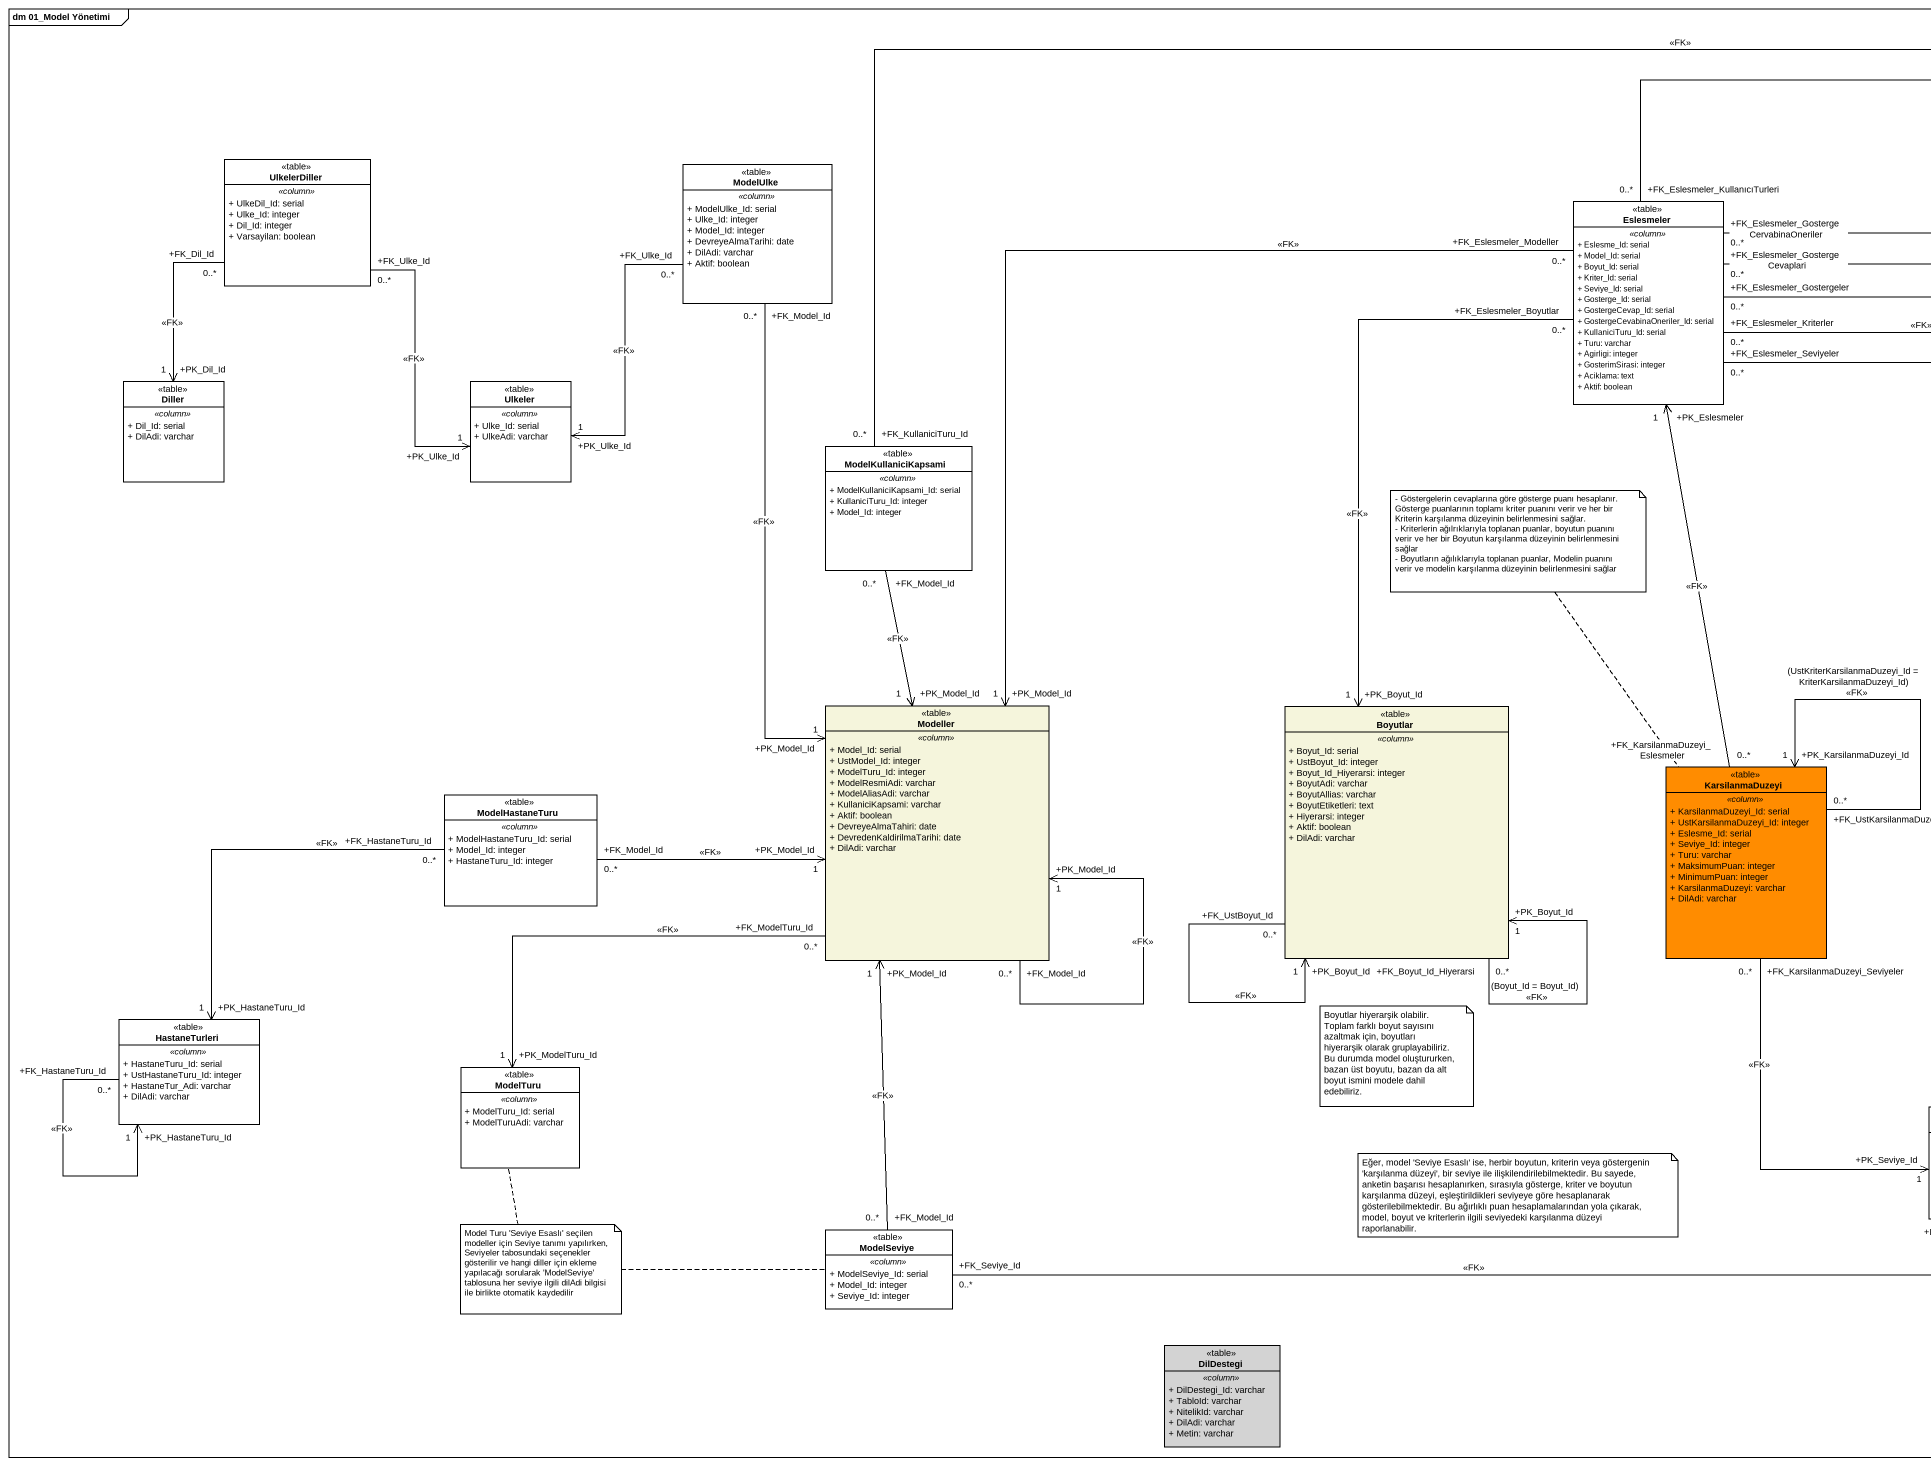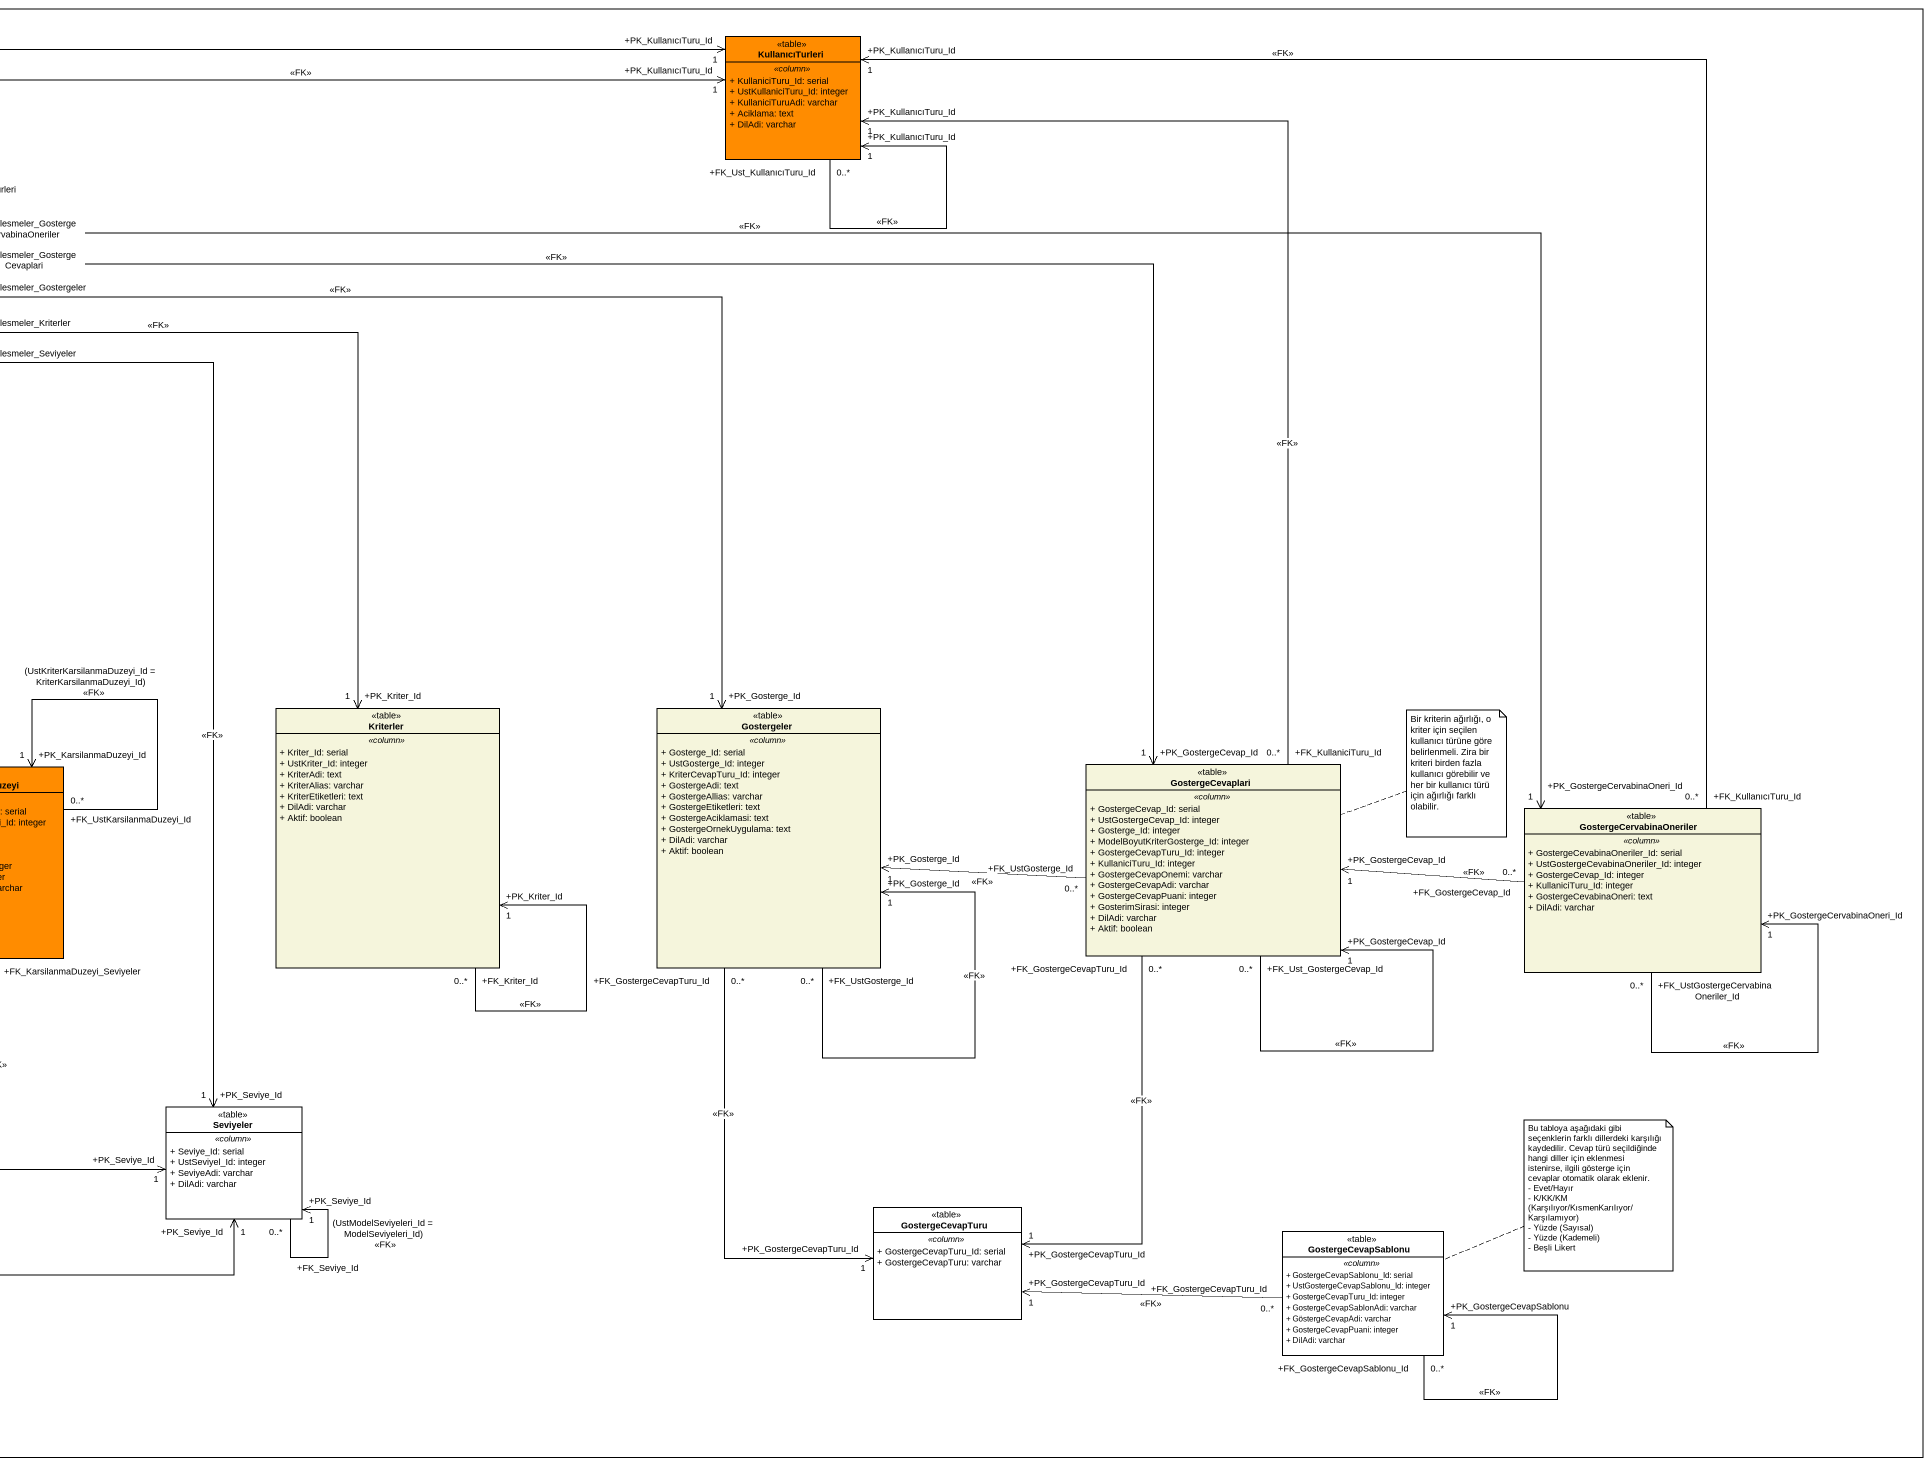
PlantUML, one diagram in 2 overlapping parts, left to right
@startuml
mainframe dm 01_Model Yönetimi
hide circle
hide empty members
skinparam classAttributeIconSize 0
class KullanıcıTurleri <<table>> #FF8C00 {
  .. <<column>> ..
  + KullaniciTuru_Id: serial
  + UstKullaniciTuru_Id: integer
  + KullaniciTuruAdi: varchar
  + Aciklama: text
  + DilAdi: varchar
}
class UlkelerDiller <<table>> {
  .. <<column>> ..
  + UlkeDil_Id: serial
  + Ulke_Id: integer
  + Dil_Id: integer
  + Varsayilan: boolean
}
class ModelUlke <<table>> {
  .. <<column>> ..
  + ModelUlke_Id: serial
  + Ulke_Id: integer
  + Model_Id: integer
  + DevreyeAlmaTarihi: date
  + DilAdi: varchar
  + Aktif: boolean
}
class Eslesmeler <<table>> {
  .. <<column>> ..
  + Eslesme_Id: serial
  + Model_Id: serial
  + Boyut_Id: serial
  + Kriter_Id: serial
  + Seviye_Id: serial
  + Gosterge_Id: serial
  + GostergeCevap_Id: serial
  + GostergeCevabinaOneriler_Id: serial
  + KullaniciTuru_Id: serial
  + Turu: varchar
  + Agirligi: integer
  + GosterimSirasi: integer
  + Aciklama: text
  + Aktif: boolean
}
class Diller <<table>> {
  .. <<column>> ..
  + Dil_Id: serial
  + DilAdi: varchar
}
class Ulkeler <<table>> {
  .. <<column>> ..
  + Ulke_Id: serial
  + UlkeAdi: varchar
}
class ModelKullaniciKapsami <<table>> {
  .. <<column>> ..
  + ModelKullaniciKapsami_Id: serial
  + KullaniciTuru_Id: integer
  + Model_Id: integer
}
class Modeller <<table>> #F5F5DC {
  .. <<column>> ..
  + Model_Id: serial
  + UstModel_Id: integer
  + ModelTuru_Id: integer
  + ModelResmiAdi: varchar
  + ModelAliasAdi: varchar
  + KullaniciKapsami: varchar
  + Aktif: boolean
  + DevreyeAlmaTahiri: date
  + DevredenKaldirilmaTarihi: date
  + DilAdi: varchar
}
class Boyutlar <<table>> #F5F5DC {
  .. <<column>> ..
  + Boyut_Id: serial
  + UstBoyut_Id: integer
  + Boyut_Id_Hiyerarsi: integer
  + BoyutAdi: varchar
  + BoyutAllias: varchar
  + BoyutEtiketleri: text
  + Hiyerarsi: integer
  + Aktif: boolean
  + DilAdi: varchar
}
class Kriterler <<table>> #F5F5DC {
  .. <<column>> ..
  + Kriter_Id: serial
  + UstKriter_Id: integer
  + KriterAdi: text
  + KriterAlias: varchar
  + KriterEtiketleri: text
  + DilAdi: varchar
  + Aktif: boolean
}
class Gostergeler <<table>> #F5F5DC {
  .. <<column>> ..
  + Gosterge_Id: serial
  + UstGosterge_Id: integer
  + KriterCevapTuru_Id: integer
  + GostergeAdi: text
  + GostergeAllias: varchar
  + GostergeEtiketleri: text
  + GostergeAciklamasi: text
  + GostergeOrnekUygulama: text
  + DilAdi: varchar
  + Aktif: boolean
}
class KarsilanmaDuzeyi <<table>> #FF8C00 {
  .. <<column>> ..
  + KarsilanmaDuzeyi_Id: serial
  + UstKarsilanmaDuzeyi_Id: integer
  + Eslesme_Id: serial
  + Seviye_Id: integer
  + Turu: varchar
  + MaksimumPuan: integer
  + MinimumPuan: integer
  + KarsilanmaDuzeyi: varchar
  + DilAdi: varchar
}
class GostergeCevaplari <<table>> #F5F5DC {
  .. <<column>> ..
  + GostergeCevap_Id: serial
  + UstGostergeCevap_Id: integer
  + Gosterge_Id: integer
  + ModelBoyutKriterGosterge_Id: integer
  + GostergeCevapTuru_Id: integer
  + KullaniciTuru_Id: integer
  + GostergeCevapOnemi: varchar
  + GostergeCevapAdi: varchar
  + GostergeCevapPuani: integer
  + GosterimSirasi: integer
  + DilAdi: varchar
  + Aktif: boolean
}
class ModelHastaneTuru <<table>> {
  .. <<column>> ..
  + ModelHastaneTuru_Id: serial
  + Model_Id: integer
  + HastaneTuru_Id: integer
}
class GostergeCervabinaOneriler <<table>> #F5F5DC {
  .. <<column>> ..
  + GostergeCevabinaOneriler_Id: serial
  + UstGostergeCevabinaOneriler_Id: integer
  + GostergeCevap_Id: integer
  + KullaniciTuru_Id: integer
  + GostergeCevabinaOneri: text
  + DilAdi: varchar
}
class HastaneTurleri <<table>> {
  .. <<column>> ..
  + HastaneTuru_Id: serial
  + UstHastaneTuru_Id: integer
  + HastaneTur_Adi: varchar
  + DilAdi: varchar
}
class ModelTuru <<table>> {
  .. <<column>> ..
  + ModelTuru_Id: serial
  + ModelTuruAdi: varchar
}
class Seviyeler <<table>> {
  .. <<column>> ..
  + Seviye_Id: serial
  + UstSeviyel_Id: integer
  + SeviyeAdi: varchar
  + DilAdi: varchar
}
class GostergeCevapTuru <<table>> {
  .. <<column>> ..
  + GostergeCevapTuru_Id: serial
  + GostergeCevapTuru: varchar
}
class ModelSeviye <<table>> {
  .. <<column>> ..
  + ModelSeviye_Id: serial
  + Model_Id: integer
  + Seviye_Id: integer
}
class GostergeCevapSablonu <<table>> {
  .. <<column>> ..
  + GostergeCevapSablonu_Id: serial
  + UstGostergeCevapSablonu_Id: integer
  + GostergeCevapTuru_Id: integer
  + GostergeCevapSablonAdi: varchar
  + GöstergeCevapAdi: varchar
  + GostergeCevapPuani: integer
  + DilAdi: varchar
}
class DilDestegi <<table>> #D3D3D3 {
  .. <<column>> ..
  + DilDestegi_Id: varchar
  + TabloId: varchar
  + NitelikId: varchar
  + DilAdi: varchar
  + Metin: varchar
}
KullanıcıTurleri "+FK_Ust_KullanıcıTuru_Id\n0..*" --> "+PK_KullanıcıTuru_Id\n1" KullanıcıTurleri : <<FK>>
UlkelerDiller "+FK_Dil_Id\n0..*" --> "+PK_Dil_Id\n1" Diller : <<FK>>
UlkelerDiller "+FK_Ulke_Id\n0..*" --> "+PK_Ulke_Id\n1" Ulkeler : <<FK>>
ModelUlke "+FK_Ulke_Id\n0..*" --> "+PK_Ulke_Id\n1" Ulkeler : <<FK>>
ModelUlke "+FK_Model_Id\n0..*" --> "+PK_Model_Id\n1" Modeller : <<FK>>
Eslesmeler "+FK_Eslesmeler_KullanıcıTurleri\n0..*" -right-> "+PK_KullanıcıTuru_Id\n1" KullanıcıTurleri : <<FK>>
Eslesmeler "+FK_Eslesmeler_Modeller\n0..*" --> "+PK_Model_Id\n1" Modeller : <<FK>>
Eslesmeler "+FK_Eslesmeler_Boyutlar\n0..*" --> "+PK_Boyut_Id\n1" Boyutlar : <<FK>>
Eslesmeler "+FK_Eslesmeler_Kriterler\n0..*" --> "+PK_Kriter_Id\n1" Kriterler : <<FK>>
Eslesmeler "+FK_Eslesmeler_Gostergeler\n0..*" --> "+PK_Gosterge_Id\n1" Gostergeler : <<FK>>
Eslesmeler "+FK_Eslesmeler_GostergeCevaplari\n0..*" -right-> "+PK_GostergeCevap_Id\n1" GostergeCevaplari : <<FK>>
Eslesmeler "+FK_Eslesmeler_GostergeCervabinaOneriler\n0..*" -right-> "+PK_GostergeCervabinaOneri_Id\n1" GostergeCervabinaOneriler : <<FK>>
Eslesmeler "+FK_Eslesmeler_Seviyeler\n0..*" --> "+PK_Seviye_Id\n1" Seviyeler : <<FK>>
ModelKullaniciKapsami "+FK_KullaniciTuru_Id\n0..*" -right-> "+PK_KullanıcıTuru_Id\n1" KullanıcıTurleri : <<FK>>
ModelKullaniciKapsami "+FK_Model_Id\n0..*" --> "+PK_Model_Id\n1" Modeller : <<FK>>
Modeller "+FK_Model_Id\n0..*" --> "+PK_Model_Id\n1" Modeller : <<FK>>
Modeller "+FK_ModelTuru_Id\n0..*" --> "+PK_ModelTuru_Id\n1" ModelTuru : <<FK>>
Boyutlar "+FK_Boyut_Id_Hiyerarsi\n0..*" --> "+PK_Boyut_Id\n1" Boyutlar : (Boyut_Id = Boyut_Id)\n<<FK>>
Boyutlar "+FK_UstBoyut_Id\n0..*" --> "+PK_Boyut_Id\n1" Boyutlar : <<FK>>
Kriterler "+FK_Kriter_Id\n0..*" --> "+PK_Kriter_Id\n1" Kriterler : <<FK>>
Gostergeler "+FK_UstGosterge_Id\n0..*" --> "+PK_Gosterge_Id\n1" Gostergeler : <<FK>>
Gostergeler "+FK_GostergeCevapTuru_Id\n0..*" --> "+PK_GostergeCevapTuru_Id\n1" GostergeCevapTuru : <<FK>>
KarsilanmaDuzeyi "+FK_KarsilanmaDuzeyi_Eslesmeler\n0..*" -up-> "+PK_Eslesmeler\n1" Eslesmeler : <<FK>>
KarsilanmaDuzeyi "+FK_UstKarsilanmaDuzeyi_Id\n0..*" --> "+PK_KarsilanmaDuzeyi_Id\n1" KarsilanmaDuzeyi : (UstKriterKarsilanmaDuzeyi_Id = KriterKarsilanmaDuzeyi_Id)\n<<FK>>
KarsilanmaDuzeyi "+FK_KarsilanmaDuzeyi_Seviyeler\n0..*" --> "+PK_Seviye_Id\n1" Seviyeler : <<FK>>
GostergeCevaplari "+FK_KullaniciTuru_Id\n0..*" -up-> "+PK_KullanıcıTuru_Id\n1" KullanıcıTurleri : <<FK>>
GostergeCevaplari "+FK_UstGosterge_Id\n0..*" -left-> "+PK_Gosterge_Id\n1" Gostergeler : <<FK>>
GostergeCevaplari "+FK_Ust_GostergeCevap_Id\n0..*" --> "+PK_GostergeCevap_Id\n1" GostergeCevaplari : <<FK>>
GostergeCevaplari "+FK_GostergeCevapTuru_Id\n0..*" --> "+PK_GostergeCevapTuru_Id\n1" GostergeCevapTuru : <<FK>>
ModelHastaneTuru "+FK_Model_Id\n0..*" -right-> "+PK_Model_Id\n1" Modeller : <<FK>>
ModelHastaneTuru "+FK_HastaneTuru_Id\n0..*" --> "+PK_HastaneTuru_Id\n1" HastaneTurleri : <<FK>>
GostergeCervabinaOneriler "+FK_KullanıcıTuru_Id\n0..*" -up-> "+PK_KullanıcıTuru_Id\n1" KullanıcıTurleri : <<FK>>
GostergeCervabinaOneriler "+FK_GostergeCevap_Id\n0..*" -left-> "+PK_GostergeCevap_Id\n1" GostergeCevaplari : <<FK>>
GostergeCervabinaOneriler "+FK_UstGostergeCervabinaOneriler_Id\n0..*" --> "+PK_GostergeCervabinaOneri_Id\n1" GostergeCervabinaOneriler : <<FK>>
HastaneTurleri "+FK_HastaneTuru_Id\n0..*" --> "+PK_HastaneTuru_Id\n1" HastaneTurleri : <<FK>>
Seviyeler "+FK_Seviye_Id\n0..*" --> "+PK_Seviye_Id\n1" Seviyeler : (UstModelSeviyeleri_Id = ModelSeviyeleri_Id)\n<<FK>>
ModelSeviye "+FK_Model_Id\n0..*" -up-> "+PK_Model_Id\n1" Modeller : <<FK>>
ModelSeviye "+FK_Seviye_Id\n0..*" -right-> "+PK_Seviye_Id\n1" Seviyeler : <<FK>>
GostergeCevapSablonu "+FK_GostergeCevapTuru_Id\n0..*" -left-> "+PK_GostergeCevapTuru_Id\n1" GostergeCevapTuru : <<FK>>
GostergeCevapSablonu "+FK_GostergeCevapSablonu_Id\n0..*" --> "+PK_GostergeCevapSablonu\n1" GostergeCevapSablonu : <<FK>>
note top of KarsilanmaDuzeyi
  - Göstergelerin cevaplarına göre gösterge puanı hesaplanır. Gösterge puanlarının toplamı kriter puanını verir ve her bir Kriterin karşılanma düzeyinin belirlenmesini sağlar.
  - Kriterlerin ağılrıklarıyla toplanan puanlar, boyutun puanını verir ve her bir Boyutun karşılanma düzeyinin belirlenmesini sağlar
  - Boyutların ağılıklarıyla toplanan puanlar, Modelin puanını verir ve modelin karşılanma düzeyinin belirlenmesini sağlar
end note
note right of GostergeCevaplari : Bir kriterin ağırlığı, o kriter için seçilen kullanıcı türüne göre belirlenmeli. Zira bir kriteri birden fazla kullanıcı görebilir ve her bir kullanıcı türü için ağırlığı farklı olabilir.
note as N3
  Boyutlar hiyerarşik olabilir. Toplam farklı boyut sayısını azaltmak için, boyutları hiyerarşik olarak gruplayabiliriz. Bu durumda model oluştururken, bazan üst boyutu, bazan da alt boyut ismini modele dahil edebiliriz.
end note
note right of GostergeCevapSablonu
  Bu tabloya aşağıdaki gibi seçenklerin farklı dillerdeki karşılığı kaydedilir. Cevap türü seçildiğinde hangi diller için eklenmesi istenirse, ilgili gösterge için cevaplar otomatik olarak eklenir.
  - Evet/Hayır
  - K/KK/KM (Karşılıyor/KısmenKarılıyor/Karşılamıyor)
  - Yüzde (Sayısal)
  - Yüzde (Kademeli)
  - Beşli Likert
end note
note as N5
  Eğer, model 'Seviye Esaslı' ise, herbir boyutun, kriterin veya göstergenin 'karşılanma düzeyi', bir seviye ile ilişkilendirilebilmektedir. Bu sayede, anketin başarısı hesaplanırken, sırasıyla gösterge, kriter ve boyutun karşılanma düzeyi, eşleştirildikleri seviyeye göre hesaplanarak gösterilebilmektedir. Bu ağırlıklı puan hesaplamalarından yola çıkarak, model, boyut ve kriterlerin ilgili seviyedeki karşılanma düzeyi raporlanabilir.
end note
note as N6
  Model Turu 'Seviye Esaslı' seçilen modeller için Seviye tanımı yapılırken, Seviyeler tabosundaki seçenekler gösterilir ve hangi diller için ekleme yapılacağı sorularak 'ModelSeviye' tablosuna her seviye ilgili dilAdi bilgisi ile birlikte otomatik kaydedilir
end note
N6 .. ModelSeviye
N6 .. ModelTuru
@enduml
